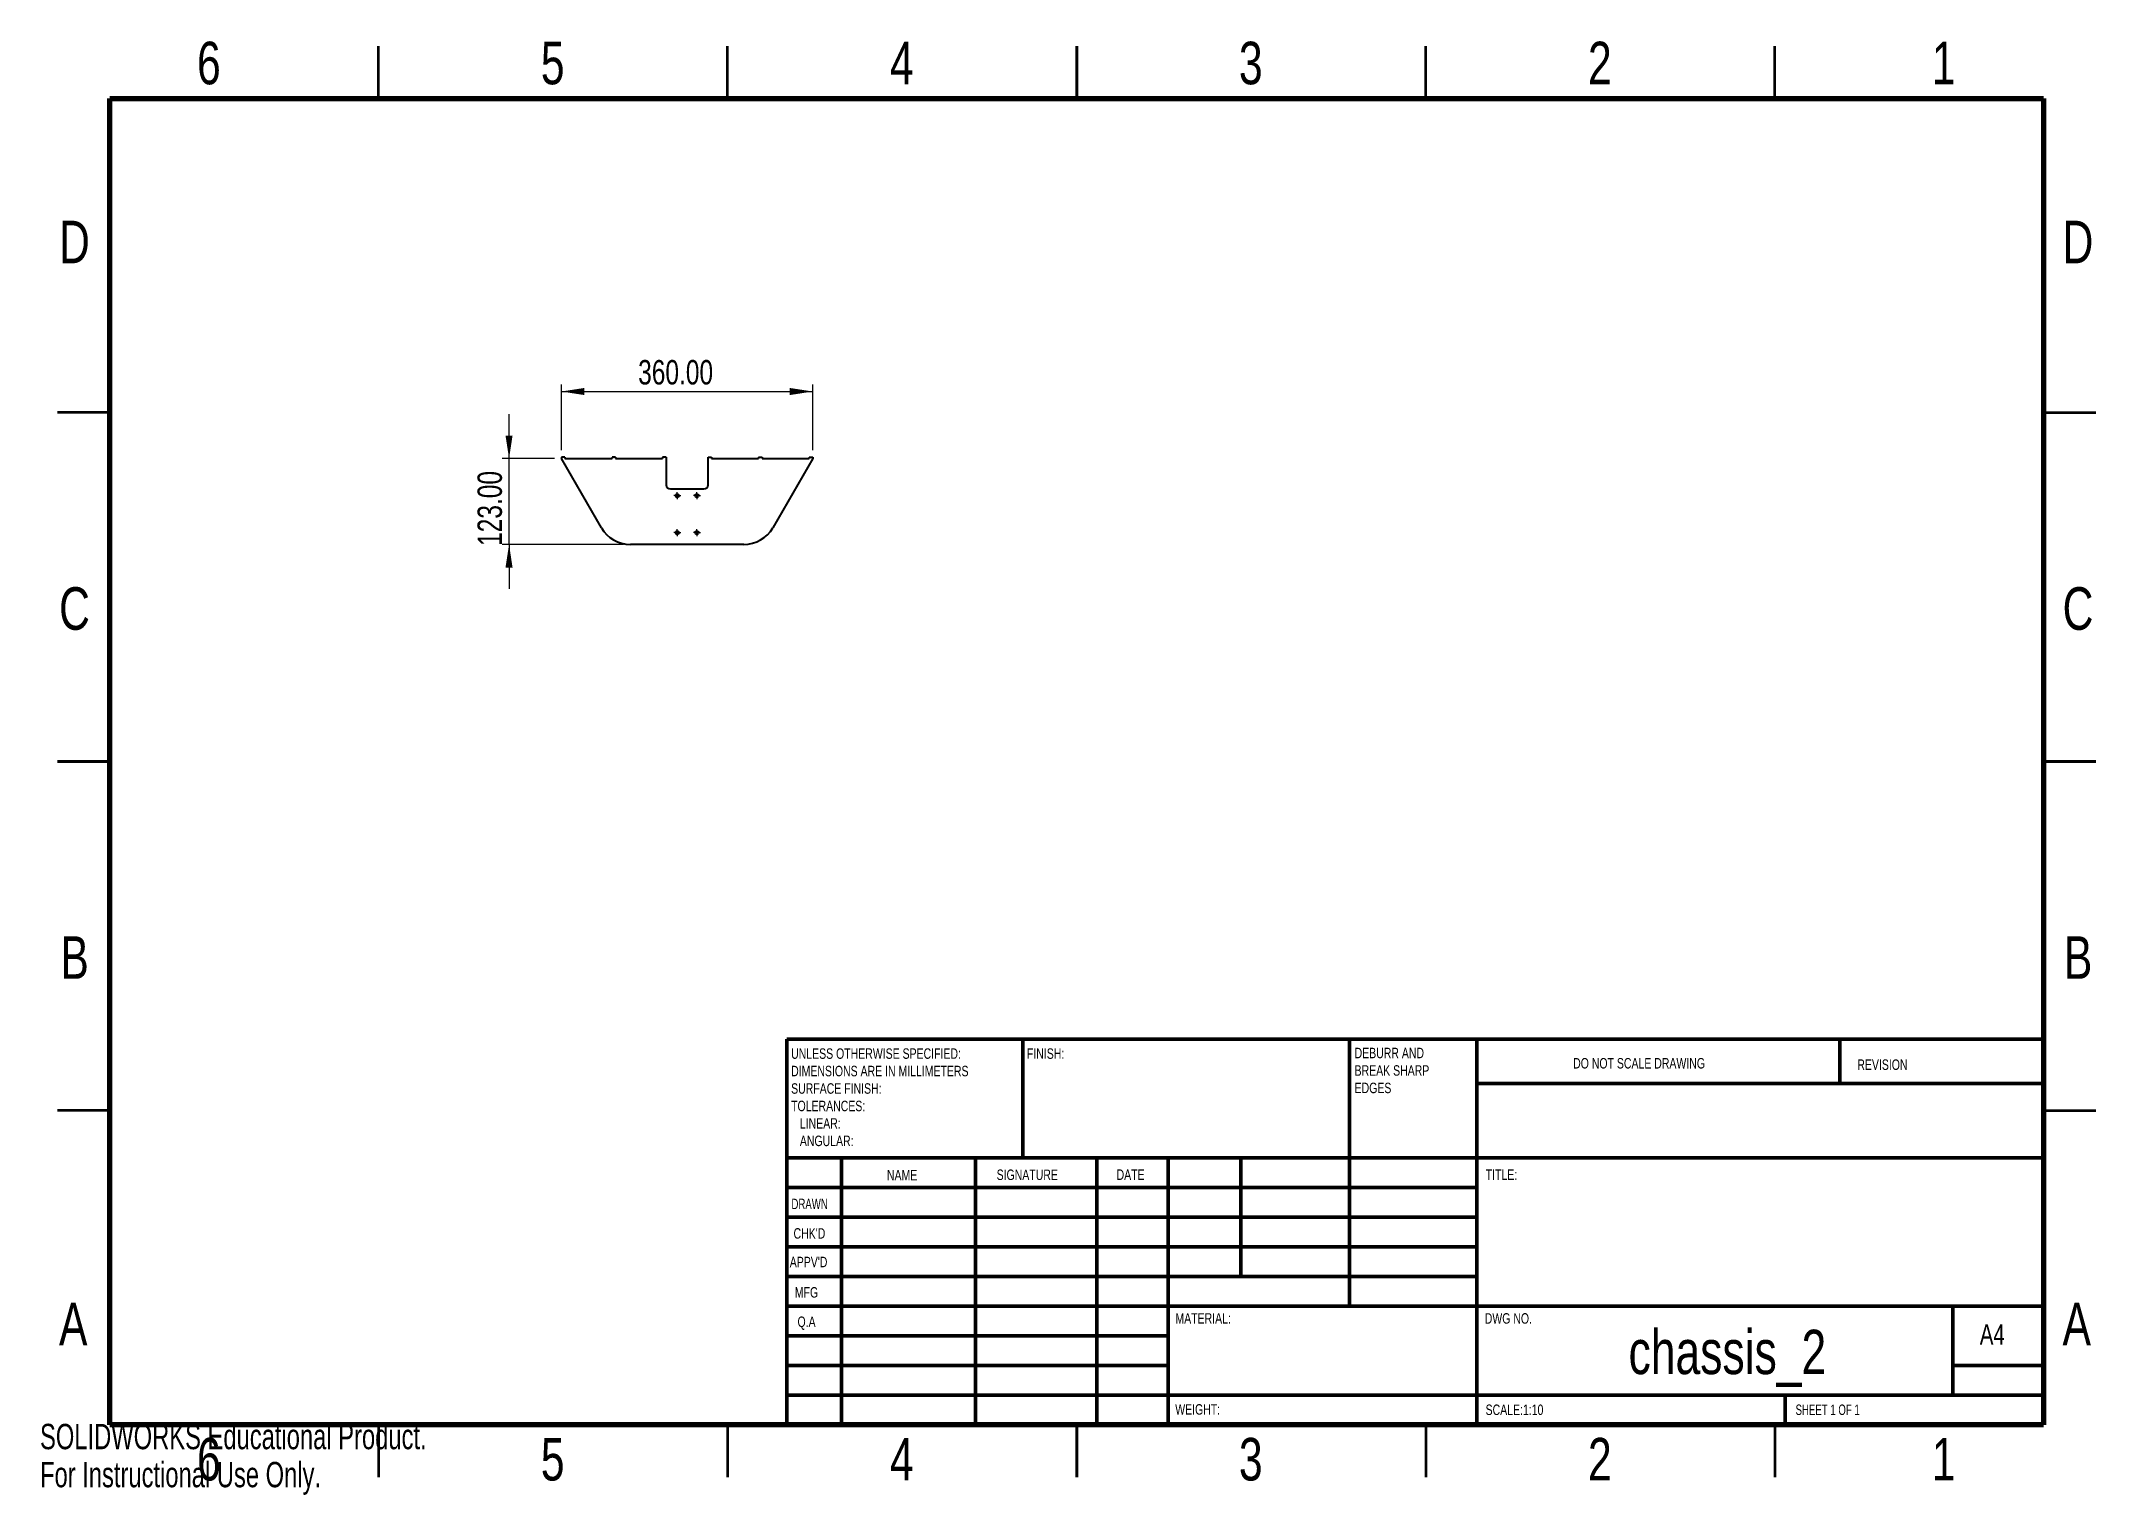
# Model space of a CAD drawing. Header units: millimetres. Extents: x 0 to 294, y 0 to 208.
import ezdxf

# ---------------------------------------------------------------- set-up
doc = ezdxf.new("R2010")
doc.units = ezdxf.units.MM
doc.styles.add('SLDTEXTSTYLE0', font='TXT', dxfattribs={"width": 0.75})
doc.styles.add('SLDTEXTSTYLE1', font='TXT', dxfattribs={"width": 0.686449})
doc.styles.add('SLDTEXTSTYLE2', font='TXT', dxfattribs={"width": 0.6875})
doc.styles.add('SLDTEXTSTYLE3', font='TXT', dxfattribs={"width": 0.7})
doc.dimstyles.new('SLDDIMSTYLE0', dxfattribs={"dimtxt": 3.5, "dimasz": 3.302, "dimexe": 0, "dimexo": 0.0625, "dimgap": 0.875, "dimtad": 1, "dimlfac": 10, "dimrnd": 1e-09, "dimzin": 4, "dimdsep": 46, "dimtxsty": 'SLDTEXTSTYLE0', "dimsah": 1, "dimcen": 0.09, "dimadec": 0, "dimazin": 1, "dimtfac": 1, "dimtofl": 0, "dimtmove": 0, "dimatfit": 3, "dimfxl": 1, "dimfrac": 2, "dimtolj": 1, "dimtzin": 12, "dimarcsym": 0})
doc.dimstyles.new('SLDDIMSTYLE1', dxfattribs={"dimtxt": 3.5, "dimasz": 3.302, "dimexe": 0, "dimexo": 0.0625, "dimgap": 0.875, "dimtad": 1, "dimlfac": 10, "dimrnd": 1e-09, "dimzin": 4, "dimdsep": 46, "dimtxsty": 'SLDTEXTSTYLE0', "dimsah": 1, "dimcen": 0.09, "dimadec": 0, "dimazin": 1, "dimtfac": 1, "dimtmove": 0, "dimatfit": 0, "dimfxl": 1, "dimfrac": 2, "dimtolj": 1, "dimtzin": 12, "dimarcsym": 0})

# ---------------------------------------------------------------- blocks, each defined once
blk = doc.blocks.new('_D')
at = {"color": 7, "linetype": 'Continuous', "lineweight": 0}
for p, q in [((74.69, 149.6), (74.69, 159.01)), ((110.69, 149.6), (110.69, 159.01)), ((74.69, 158.01), (110.69, 158.01))]:
    blk.add_line(p, q, dxfattribs=at)
at = {"color": 7, "linetype": 'Continuous', "lineweight": 18}
for points in [[(74.69, 158.01), (77.99, 157.5), (77.99, 158.52)], [(110.69, 158.01), (107.39, 158.52), (107.39, 157.5)]]:
    blk.add_solid(points, dxfattribs=at)
at = {"color": 7, "linetype": 'Continuous', "lineweight": 18, "insert": (85.68, 162.52), "char_height": 3.5, "attachment_point": 1, "style": 'SLDTEXTSTYLE0'}
blk.add_mtext('360.00', dxfattribs=at)
blk = doc.blocks.new('_D_1')
at = {"color": 7, "linetype": 'Continuous', "lineweight": 0}
for p, q in [((67.19, 148.4), (67.19, 154.75)), ((73.69, 148.4), (66.19, 148.4)), ((67.19, 136.1), (67.19, 148.4)), ((83.56, 136.1), (66.19, 136.1)), ((67.19, 136.1), (67.19, 129.75))]:
    blk.add_line(p, q, dxfattribs=at)
at = {"color": 7, "linetype": 'Continuous', "lineweight": 18}
for points in [[(67.19, 148.4), (67.69, 151.7), (66.68, 151.7)], [(67.19, 136.1), (66.68, 132.8), (67.69, 132.8)]]:
    blk.add_solid(points, dxfattribs=at)
at = {"color": 7, "linetype": 'Continuous', "lineweight": 18, "insert": (62.67, 135.89), "char_height": 3.5, "attachment_point": 1, "rotation": 90, "style": 'SLDTEXTSTYLE0'}
blk.add_mtext('123.00', dxfattribs=at)
blk = doc.blocks.new('SW_CENTERMARKSYMBOL_0')
at = {"color": 0, "linetype": 'Continuous', "lineweight": 18}
for p, q in [((-0.25, 0), (-0.5, 0)), ((0, 0), (-0.25, 0)), ((0, 0.25), (0, 0.5)), ((0, 0), (0, 0.25)), ((0, 0), (0, -0.25)), ((0, 0), (0.25, 0)), ((0.25, 0), (0.5, 0)), ((0, -0.25), (0, -0.5))]:
    blk.add_line(p, q, dxfattribs=at)
blk = doc.blocks.new('SW_CENTERMARKSYMBOL_1')
at = {"color": 0, "linetype": 'Continuous', "lineweight": 18}
for p, q in [((-0.25, 0), (-0.5, 0)), ((0, 0), (-0.25, 0)), ((0, 0.25), (0, 0.5)), ((0, 0), (0, 0.25)), ((0, 0), (0, -0.25)), ((0, 0), (0.25, 0)), ((0.25, 0), (0.5, 0)), ((0, -0.25), (0, -0.5))]:
    blk.add_line(p, q, dxfattribs=at)
blk = doc.blocks.new('SW_CENTERMARKSYMBOL_2')
at = {"color": 0, "linetype": 'Continuous', "lineweight": 18}
for p, q in [((-0.25, 0), (-0.5, 0)), ((0, 0), (-0.25, 0)), ((0, 0.25), (0, 0.5)), ((0, 0), (0, 0.25)), ((0, 0), (0, -0.25)), ((0, 0), (0.25, 0)), ((0.25, 0), (0.5, 0)), ((0, -0.25), (0, -0.5))]:
    blk.add_line(p, q, dxfattribs=at)
blk = doc.blocks.new('SW_CENTERMARKSYMBOL_3')
at = {"color": 0, "linetype": 'Continuous', "lineweight": 18}
for p, q in [((-0.25, 0), (-0.5, 0)), ((0, 0), (-0.25, 0)), ((0, 0.25), (0, 0.5)), ((0, 0), (0, 0.25)), ((0, 0), (0, -0.25)), ((0, 0), (0.25, 0)), ((0.25, 0), (0.5, 0)), ((0, -0.25), (0, -0.5))]:
    blk.add_line(p, q, dxfattribs=at)

msp = doc.modelspace()

# ---------------------------------------------------------------- linework, layer by layer
at = {"color": 7, "linetype": 'Continuous', "lineweight": 35}
for p, q in [((48.5, 200), (48.5, 207.5)), ((98.5, 200), (98.5, 207.5)), ((148.5, 207.5), (148.5, 200)), ((148.5, 200), (148.5, 207.5)), ((198.5, 200), (198.5, 207.5)), ((248.5, 200), (248.5, 207.5)), ((10, 155), (2.5, 155)), ((287, 155), (294.5, 155)), ((2.5, 105), (10, 105)), ((10, 105), (2.5, 105)), ((294.5, 105), (287, 105)), ((287, 105), (294.5, 105)), ((10, 55), (2.5, 55)), ((287, 55), (294.5, 55)), ((48.5, 10), (48.5, 2.5)), ((98.5, 10), (98.5, 2.5)), ((148.5, 2.5), (148.5, 10)), ((148.5, 10), (148.5, 2.5)), ((198.5, 10), (198.5, 2.5)), ((248.5, 10), (248.5, 2.5))]:
    msp.add_line(p, q, dxfattribs=at)
at = {"color": 7, "linetype": 'Continuous', "lineweight": 70}
for p, q in [((10, 10), (10, 200)), ((10, 200), (287, 200)), ((287, 200), (287, 10)), ((287, 10), (10, 10))]:
    msp.add_line(p, q, dxfattribs=at)
at = {"color": 7, "linetype": 'Continuous', "lineweight": 25}
for p, q in [((74.6922, 148.6002), (74.6922, 148.4002)), ((75.1922, 148.6002), (74.6922, 148.6002)), ((80.408, 138.5002), (74.6922, 148.4002)), ((75.1922, 148.6002), (75.1922, 148.4002)), ((75.1922, 148.4002), (81.9422, 148.4002)), ((81.9422, 148.6002), (81.9422, 148.4002)), ((82.4422, 148.6002), (81.9422, 148.6002)), ((82.4422, 148.6002), (82.4422, 148.4002)), ((82.4422, 148.4002), (89.1922, 148.4002)), ((89.1922, 148.6002), (89.1922, 148.4002)), ((89.6922, 148.6002), (89.1922, 148.6002)), ((89.6922, 148.6002), (89.6922, 144.6502)), ((95.6922, 144.6502), (95.6922, 148.6002)), ((95.6922, 148.6002), (96.1922, 148.6002)), ((96.1922, 148.6002), (96.1922, 148.4002)), ((96.1922, 148.4002), (102.9422, 148.4002)), ((102.9422, 148.6002), (102.9422, 148.4002)), ((102.9422, 148.6002), (103.4422, 148.6002)), ((103.4422, 148.6002), (103.4422, 148.4002)), ((103.4422, 148.4002), (110.1922, 148.4002)), ((110.6922, 148.4002), (104.9765, 138.5002)), ((110.1922, 148.6002), (110.1922, 148.4002)), ((110.1922, 148.6002), (110.6922, 148.6002)), ((110.6922, 148.6002), (110.6922, 148.4002)), ((90.2922, 144.0502), (95.0922, 144.0502)), ((100.8196, 136.1002), (84.5649, 136.1002))]:
    msp.add_line(p, q, dxfattribs=at)
at = {"color": 7, "linetype": 'Continuous', "lineweight": 50}
for p, q in [((107, 65.25), (287, 65.25)), ((107, 65.25), (107, 10)), ((140.8, 48.25), (140.8, 65.25)), ((187.6, 65.25), (187.6, 27)), ((205.8, 65.25), (205.8, 10)), ((257.8, 58.875), (257.8, 65.25)), ((287, 58.875), (205.8, 58.875)), ((287, 48.25), (107, 48.25)), ((114.8, 48.25), (114.8, 10)), ((133.991, 48.25), (133.991, 10)), ((151.3989, 48.25), (151.3989, 10)), ((161.6, 10), (161.6, 48.25)), ((172, 31.25), (172, 48.25)), ((205.8, 44), (107, 44)), ((205.8, 39.75), (107, 39.75)), ((205.8, 35.5), (107, 35.5)), ((205.8, 31.25), (107, 31.25)), ((161.6, 27), (107, 27)), ((161.6, 27), (287, 27)), ((274, 14.25), (274, 27)), ((161.6, 22.7499), (107, 22.7499)), ((161.6, 18.5), (107, 18.5)), ((287, 18.5), (274, 18.5)), ((107, 14.25), (287, 14.25)), ((250, 10), (250, 14.25))]:
    msp.add_line(p, q, dxfattribs=at)
at = {"color": 7, "linetype": 'Continuous', "lineweight": 25}
for centre in [(91.2922, 143.1002), (94.0922, 143.1002), (91.2922, 137.8002), (94.0922, 137.8002)]:
    msp.add_circle(centre, 0.25, dxfattribs=at)
for centre, radius, start, end in [((90.2922, 144.6502), 0.6, 180, 270), ((95.0922, 144.6502), 0.6, 270, 0), ((84.5649, 140.9002), 4.8, 210, 270), ((100.8196, 140.9002), 4.8, 270, 330)]:
    msp.add_arc(centre, radius, start, end, dxfattribs=at)

# ---------------------------------------------------------------- block references
at = {"color": 7, "linetype": 'Continuous', "lineweight": 0}
for name, p in [('SW_CENTERMARKSYMBOL_2', (91.2922, 143.1002)), ('SW_CENTERMARKSYMBOL_3', (94.0922, 143.1002)), ('SW_CENTERMARKSYMBOL_0', (91.2922, 137.8002)), ('SW_CENTERMARKSYMBOL_1', (94.0922, 137.8002))]:
    msp.add_blockref(name, p, dxfattribs=at)

# ---------------------------------------------------------------- texts
for s, insert, char_height, attachment_point, style in [('6', (24.1886, 208.1137), 6.096, 2, 'SLDTEXTSTYLE0'), ('5', (73.4386, 208.1137), 6.096, 2, 'SLDTEXTSTYLE0'), ('4', (123.4386, 208.1137), 6.096, 2, 'SLDTEXTSTYLE0'), ('3', (173.4386, 208.1137), 6.096, 2, 'SLDTEXTSTYLE0'), ('2', (223.4386, 208.1137), 6.096, 2, 'SLDTEXTSTYLE0'), ('1', (272.6886, 208.1137), 6.096, 2, 'SLDTEXTSTYLE0'), ('D', (4.9302, 182.4757), 6.096, 2, 'SLDTEXTSTYLE0'), ('D', (291.9302, 182.4757), 6.096, 2, 'SLDTEXTSTYLE0'), ('C', (4.9365, 129.9757), 6.096, 2, 'SLDTEXTSTYLE0'), ('C', (291.9365, 129.9757), 6.096, 2, 'SLDTEXTSTYLE0'), ('B', (4.9534, 79.9757), 6.096, 2, 'SLDTEXTSTYLE0'), ('B', (291.9534, 79.9757), 6.096, 2, 'SLDTEXTSTYLE0'), ('UNLESS OTHERWISE SPECIFIED:^JDIMENSIONS ARE IN MILLIMETERS^JSURFACE FINISH:^JTOLERANCES:^J   LINEAR:^J   ANGULAR:', (107.5937, 63.921), 1.5, 1, 'SLDTEXTSTYLE0'), ('FINISH:', (141.3713, 63.9193), 1.5, 1, 'SLDTEXTSTYLE0'), ('DEBURR AND ^JBREAK SHARP ^JEDGES', (188.3092, 64.0031), 1.5, 1, 'SLDTEXTSTYLE0'), ('DO NOT SCALE DRAWING', (219.6146, 62.533), 1.5, 1, 'SLDTEXTSTYLE0'), ('REVISION', (260.3276, 62.3349), 1.5, 1, 'SLDTEXTSTYLE0'), ('NAME', (121.3222, 46.5015), 1.5, 1, 'SLDTEXTSTYLE0'), ('SIGNATURE', (137.0336, 46.5618), 1.5, 1, 'SLDTEXTSTYLE0'), ('DATE', (154.2147, 46.5762), 1.5, 1, 'SLDTEXTSTYLE0'), ('TITLE:', (207.0902, 46.5762), 1.5, 1, 'SLDTEXTSTYLE0'), ('DRAWN', (107.6434, 42.3848), 1.5, 1, 'SLDTEXTSTYLE1'), ("CHK'D", (107.9392, 38.1619), 1.5, 1, 'SLDTEXTSTYLE0'), ("APPV'D", (107.4017, 34.0659), 1.5, 1, 'SLDTEXTSTYLE0'), ('MFG', (108.124, 29.7158), 1.5, 1, 'SLDTEXTSTYLE0'), ('A', (4.7566, 27.4757), 6.096, 2, 'SLDTEXTSTYLE0'), ('A', (291.7566, 27.4757), 6.096, 2, 'SLDTEXTSTYLE0'), ('Q.A', (108.509, 25.5047), 1.5, 1, 'SLDTEXTSTYLE0'), ('MATERIAL:', (162.6459, 25.9861), 1.5, 1, 'SLDTEXTSTYLE0'), ('DWG NO.', (206.953, 25.9861), 1.5, 1, 'SLDTEXTSTYLE0'), ('chassis_2', (241.7132, 23.6069), 6.35, 2, 'SLDTEXTSTYLE0'), ('A4', (277.8712, 24.4064), 2.91042, 1, 'SLDTEXTSTYLE0'), ('WEIGHT:', (162.6178, 12.9493), 1.4986, 1, 'SLDTEXTSTYLE0'), ('SCALE:1:10', (207.074, 12.9001), 1.5, 1, 'SLDTEXTSTYLE0'), ('SHEET 1 OF 1', (251.4783, 12.9001), 1.5, 1, 'SLDTEXTSTYLE2'), ('6', (24.1886, 8.1137), 6.096, 2, 'SLDTEXTSTYLE0'), ('5', (73.4386, 8.1137), 6.096, 2, 'SLDTEXTSTYLE0'), ('4', (123.4386, 8.1137), 6.096, 2, 'SLDTEXTSTYLE0'), ('3', (173.4386, 8.1137), 6.096, 2, 'SLDTEXTSTYLE0'), ('2', (223.4386, 8.1137), 6.096, 2, 'SLDTEXTSTYLE0'), ('1', (272.6886, 8.1137), 6.096, 2, 'SLDTEXTSTYLE0')]:
    msp.add_mtext(s, dxfattribs=dict(at, insert=insert, char_height=char_height, attachment_point=attachment_point, style=style))
at = {"color": 7, "linetype": 'Continuous', "char_height": 3.633, "attachment_point": 1, "style": 'SLDTEXTSTYLE3'}
for s, insert in [('SOLIDWORKS Educational Product.', (0, 10.1327)), ('For Instructional Use Only.', (0, 4.6832))]:
    msp.add_mtext(s, dxfattribs=dict(at, insert=insert))

# ---------------------------------------------------------------- dimensions: what is measured, and where the dimension line sits
at = {"color": 7, "linetype": 'Continuous', "lineweight": 18}
dim = msp.add_linear_dim(base=(110.6922, 158.0129), p1=(74.6922, 148.6002), p2=(110.6922, 148.6002), dimstyle='SLDDIMSTYLE0', dxfattribs=at)
dim.commit()
dim.dimension.update_dxf_attribs({"geometry": '_D', "text_midpoint": (92.7906, 158.0129), "dimtype": 160})
dim = msp.add_linear_dim(base=(67.1863, 148.4002), p1=(84.5649, 136.1002), p2=(74.6922, 148.4002), angle=90, dimstyle='SLDDIMSTYLE1', dxfattribs=at)
dim.commit()
dim.dimension.update_dxf_attribs({"geometry": '_D_1', "text_midpoint": (67.1863, 143.0006), "dimtype": 160})

doc.saveas('drawing.dxf')
